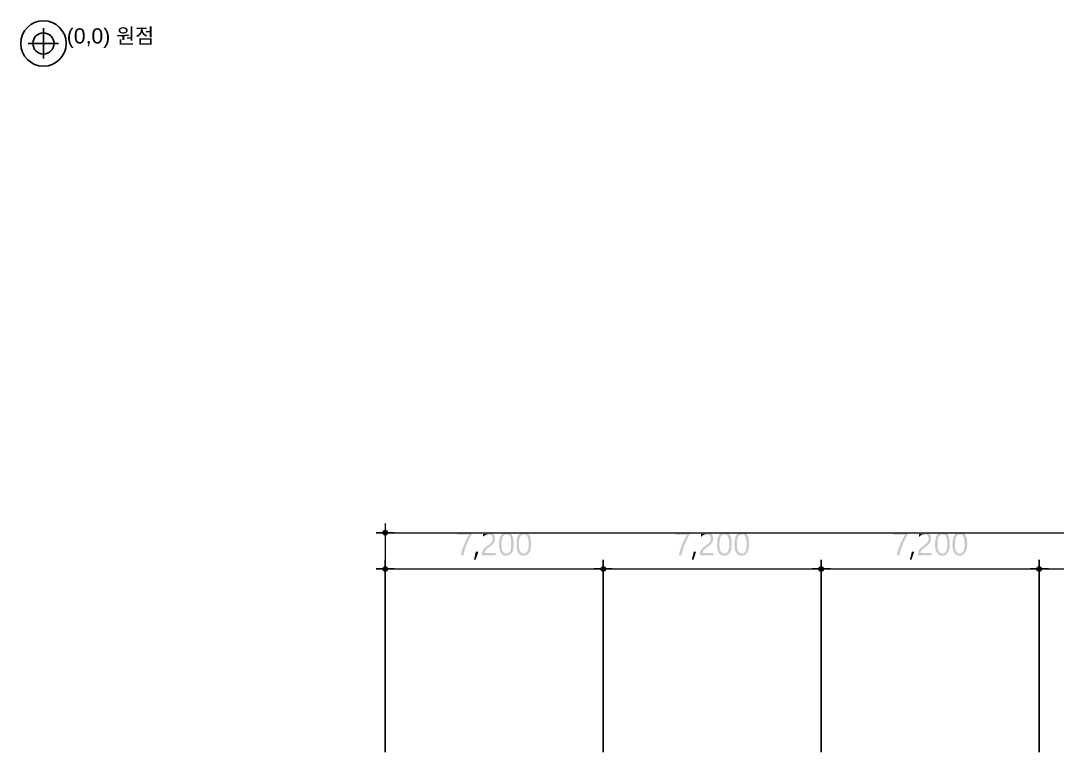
# Model space of a CAD drawing. Header units: millimetres. Extents: x -750 to 90962, y 11972 to 66109.
# Drawn here: x -750 to 33475, y 41958 to 66109 of the extents above; entities that cross this region are included whole.
import ezdxf

# ---------------------------------------------------------------- set-up
doc = ezdxf.new("R2010")
doc.units = ezdxf.units.MM
doc.layers.add('PDF_솔리드 채우기', color=7, linetype='Continuous')
doc.layers.add('PDF_형상', color=7, linetype='Continuous')
doc.styles.get("Standard").update_dxf_attribs({"font": 'arial.ttf'})

msp = doc.modelspace()

# ---------------------------------------------------------------- hatches: boundary and pattern name
at = {"layer": 'PDF_솔리드 채우기', "transparency": 33554559}
for points in [[(14143, 49214), (13663, 49214), (13663, 49139), (14049, 49139), (14049, 49129), (14040, 49111), (14021, 49092), (14011, 49073), (14002, 49054), (13993, 49035), (13983, 49016), (13974, 48998), (13964, 48979), (13955, 48960), (13945, 48941), (13936, 48922), (13927, 48913), (13927, 48894), (13917, 48875), (13908, 48866), (13898, 48847), (13898, 48828), (13889, 48809), (13880, 48791), (13870, 48762), (13861, 48743), (13851, 48725), (13851, 48706), (13842, 48687), (13833, 48668), (13833, 48649), (13823, 48640), (13823, 48621), (13814, 48602), (13804, 48574), (13804, 48555), (13795, 48536), (13795, 48518), (13795, 48499), (13785, 48480), (13785, 48461), (13870, 48461), (13870, 48471), (13880, 48489), (13880, 48508), (13880, 48527), (13889, 48546), (13889, 48565), (13898, 48583), (13898, 48602), (13908, 48621), (13908, 48640), (13917, 48668), (13927, 48687), (13936, 48706), (13936, 48734), (13945, 48753), (13955, 48772), (13964, 48791), (13964, 48800), (13974, 48819), (13983, 48838), (13993, 48856), (14002, 48875), (14002, 48894), (14011, 48913), (14021, 48932), (14030, 48951), (14040, 48969), (14049, 48988), (14058, 49007), (14068, 49026), (14077, 49045), (14087, 49063), (14096, 49082), (14105, 49101), (14124, 49120), (14134, 49139), (14143, 49158)], [(14698, 49223), (14689, 49223), (14670, 49223), (14651, 49223), (14633, 49214), (14614, 49214), (14595, 49205), (14576, 49195), (14557, 49186), (14538, 49176), (14529, 49167), (14689, 49158), (14708, 49158), (14727, 49148), (14745, 49148), (14764, 49139), (14783, 49129), (14793, 49120), (14802, 49111), (14811, 49092), (14821, 49073), (14830, 49054), (14830, 49035), (14830, 49007), (14830, 48988), (14830, 48969), (14821, 48951), (14821, 48932), (14811, 48913), (14802, 48894), (14793, 48885), (14783, 48875), (14774, 48866), (14755, 48847), (14736, 48838), (14727, 48819), (14708, 48809), (14680, 48791), (14661, 48781), (14642, 48762), (14623, 48753), (14604, 48734), (14595, 48725), (14576, 48715), (14567, 48696), (14557, 48687), (14538, 48668), (14529, 48659), (14520, 48640), (14510, 48621), (14501, 48602), (14501, 48602), (14491, 48583), (14482, 48565), (14482, 48546), (14482, 48518), (14482, 48499), (14482, 48461), (14934, 48461), (14934, 48536), (14567, 48536), (14567, 48546), (14567, 48565), (14576, 48583), (14576, 48602), (14585, 48612), (14595, 48631), (14614, 48640), (14623, 48659), (14633, 48659), (14642, 48668), (14651, 48678), (14670, 48696), (14680, 48706), (14698, 48715), (14727, 48734), (14745, 48753), (14764, 48762), (14783, 48781), (14802, 48791), (14811, 48809), (14830, 48819), (14840, 48838), (14858, 48847), (14868, 48866), (14877, 48875), (14877, 48885), (14887, 48894), (14896, 48913), (14896, 48932), (14905, 48951), (14905, 48979), (14915, 48998), (14915, 49016), (14915, 49026), (14915, 49045), (14905, 49063), (14905, 49082), (14896, 49101), (14887, 49120), (14877, 49139), (14868, 49158), (14849, 49167), (14849, 49176), (14830, 49186), (14821, 49195), (14802, 49205), (14783, 49214), (14764, 49214), (14745, 49223), (14717, 49223)], [(14529, 49167), (14510, 49148), (14510, 49063), (14510, 49063), (14529, 49082), (14548, 49101), (14557, 49111), (14576, 49120), (14595, 49129), (14614, 49139), (14633, 49148), (14651, 49148), (14670, 49158), (14689, 49158)], [(15131, 49158), (15122, 49139), (15103, 49120), (15103, 49120), (15094, 49101), (15094, 49092), (15084, 49073), (15075, 49054), (15075, 49045), (15065, 49026), (15056, 49007), (15056, 48988), (15056, 48960), (15047, 48941), (15047, 48922), (15047, 48894), (15047, 48875), (15047, 48847), (15047, 48819), (15047, 48800), (15047, 48772), (15047, 48753), (15047, 48725), (15047, 48706), (15056, 48687), (15056, 48668), (15065, 48649), (15065, 48631), (15075, 48612), (15075, 48593), (15084, 48574), (15094, 48565), (15103, 48546), (15113, 48536), (15122, 48518), (15131, 48508), (15150, 48489), (15169, 48480), (15178, 48471), (15197, 48461), (15216, 48461), (15235, 48452), (15254, 48452), (15273, 48452), (15282, 48452), (15301, 48452), (15320, 48452), (15338, 48461), (15357, 48461), (15376, 48471), (15395, 48480), (15404, 48489), (15423, 48499), (15442, 48518), (15282, 48518), (15273, 48518), (15263, 48518), (15244, 48527), (15235, 48527), (15225, 48536), (15207, 48536), (15197, 48546), (15188, 48555), (15178, 48574), (15169, 48583), (15160, 48602), (15160, 48612), (15150, 48631), (15141, 48649), (15141, 48668), (15131, 48696), (15131, 48715), (15131, 48743), (15131, 48772), (15122, 48800), (15122, 48828), (15122, 48847), (15122, 48875), (15131, 48903), (15131, 48932), (15131, 48951), (15141, 48979), (15141, 48998), (15150, 49016), (15150, 49035), (15160, 49054), (15169, 49073), (15169, 49082), (15178, 49101), (15188, 49111), (15197, 49120), (15216, 49129), (15225, 49139), (15235, 49139), (15244, 49148), (15263, 49148), (15273, 49158), (15291, 49158)], [(15291, 49223), (15291, 49223), (15273, 49223), (15244, 49223), (15225, 49214), (15207, 49205), (15197, 49205), (15178, 49195), (15160, 49186), (15150, 49167), (15131, 49158), (15291, 49158), (15291, 49158), (15310, 49158), (15320, 49148), (15329, 49148), (15348, 49139), (15357, 49139), (15367, 49129), (15376, 49120), (15385, 49111), (15395, 49092), (15404, 49082), (15414, 49063), (15414, 49045), (15423, 49026), (15433, 49007), (15433, 48988), (15433, 48969), (15442, 48941), (15442, 48913), (15442, 48885), (15442, 48856), (15442, 48828), (15442, 48809), (15442, 48781), (15442, 48753), (15442, 48725), (15433, 48706), (15433, 48678), (15433, 48659), (15423, 48640), (15414, 48621), (15414, 48602), (15404, 48593), (15395, 48574), (15385, 48565), (15376, 48555), (15367, 48546), (15357, 48536), (15338, 48527), (15329, 48527), (15310, 48518), (15301, 48518), (15282, 48518), (15442, 48518), (15451, 48536), (15461, 48546), (15470, 48555), (15480, 48574), (15489, 48593), (15489, 48602), (15498, 48621), (15508, 48640), (15508, 48659), (15517, 48678), (15517, 48696), (15517, 48725), (15527, 48743), (15527, 48762), (15527, 48791), (15527, 48809), (15527, 48838), (15527, 48838), (15527, 48866), (15527, 48894), (15527, 48922), (15527, 48951), (15517, 48969), (15517, 48988), (15508, 49016), (15508, 49035), (15498, 49054), (15498, 49073), (15489, 49092), (15480, 49101), (15470, 49120), (15461, 49139), (15451, 49148), (15442, 49158), (15433, 49167), (15423, 49176), (15414, 49186), (15395, 49195), (15385, 49205), (15376, 49214), (15357, 49214), (15338, 49223), (15329, 49223), (15310, 49223)], [(15705, 49158), (15696, 49139), (15677, 49120), (15677, 49120), (15668, 49101), (15668, 49092), (15658, 49073), (15649, 49054), (15649, 49045), (15640, 49026), (15640, 49007), (15630, 48988), (15630, 48960), (15621, 48941), (15621, 48922), (15621, 48894), (15621, 48875), (15621, 48847), (15621, 48819), (15621, 48800), (15621, 48772), (15621, 48753), (15621, 48725), (15621, 48706), (15630, 48687), (15630, 48668), (15640, 48649), (15640, 48631), (15649, 48612), (15658, 48593), (15658, 48574), (15668, 48565), (15677, 48546), (15687, 48536), (15696, 48518), (15705, 48508), (15724, 48489), (15743, 48480), (15753, 48471), (15771, 48461), (15790, 48461), (15809, 48452), (15828, 48452), (15856, 48452), (15856, 48452), (15875, 48452), (15894, 48452), (15913, 48461), (15931, 48461), (15950, 48471), (15969, 48480), (15988, 48489), (15997, 48499), (16016, 48518), (15856, 48518), (15847, 48518), (15837, 48518), (15818, 48527), (15809, 48527), (15800, 48536), (15781, 48536), (15771, 48546), (15762, 48555), (15753, 48574), (15743, 48583), (15734, 48602), (15734, 48612), (15724, 48631), (15715, 48649), (15715, 48668), (15705, 48696), (15705, 48715), (15705, 48743), (15705, 48772), (15696, 48800), (15696, 48828), (15696, 48847), (15705, 48875), (15705, 48903), (15705, 48932), (15705, 48951), (15715, 48979), (15715, 48998), (15724, 49016), (15724, 49035), (15734, 49054), (15743, 49073), (15743, 49082), (15753, 49101), (15762, 49111), (15771, 49120), (15790, 49129), (15800, 49139), (15809, 49139), (15818, 49148), (15837, 49148), (15847, 49158), (15865, 49158)], [(15865, 49223), (15865, 49223), (15847, 49223), (15818, 49223), (15800, 49214), (15781, 49205), (15771, 49205), (15753, 49195), (15734, 49186), (15724, 49167), (15705, 49158), (15865, 49158), (15865, 49158), (15884, 49158), (15894, 49148), (15903, 49148), (15922, 49139), (15931, 49139), (15941, 49129), (15950, 49120), (15960, 49111), (15969, 49092), (15978, 49082), (15988, 49063), (15988, 49045), (15997, 49026), (16007, 49007), (16007, 48988), (16007, 48969), (16016, 48941), (16016, 48913), (16016, 48885), (16016, 48856), (16016, 48828), (16016, 48809), (16016, 48781), (16016, 48753), (16016, 48725), (16007, 48706), (16007, 48678), (16007, 48659), (15997, 48640), (15988, 48621), (15988, 48602), (15978, 48593), (15969, 48574), (15960, 48565), (15950, 48555), (15941, 48546), (15931, 48536), (15913, 48527), (15903, 48527), (15894, 48518), (15875, 48518), (15856, 48518), (16016, 48518), (16025, 48536), (16035, 48546), (16044, 48555), (16054, 48574), (16063, 48593), (16063, 48602), (16073, 48621), (16082, 48640), (16082, 48659), (16091, 48678), (16091, 48696), (16091, 48725), (16101, 48743), (16101, 48762), (16101, 48791), (16101, 48809), (16101, 48838), (16101, 48838), (16101, 48866), (16101, 48894), (16101, 48922), (16101, 48951), (16091, 48969), (16091, 48988), (16082, 49016), (16082, 49035), (16073, 49054), (16073, 49073), (16063, 49092), (16054, 49101), (16044, 49120), (16035, 49139), (16025, 49148), (16016, 49158), (16007, 49167), (15997, 49176), (15988, 49186), (15969, 49195), (15960, 49205), (15950, 49214), (15931, 49214), (15922, 49223), (15903, 49223), (15884, 49223)], [(21343, 49214), (20863, 49214), (20863, 49139), (21249, 49139), (21249, 49129), (21230, 49111), (21221, 49092), (21211, 49073), (21202, 49054), (21193, 49035), (21183, 49016), (21174, 48998), (21164, 48979), (21155, 48960), (21145, 48941), (21136, 48922), (21127, 48913), (21117, 48894), (21117, 48875), (21108, 48866), (21098, 48847), (21089, 48828), (21089, 48809), (21080, 48791), (21070, 48762), (21061, 48743), (21051, 48725), (21051, 48706), (21042, 48687), (21033, 48668), (21033, 48649), (21023, 48640), (21014, 48621), (21014, 48602), (21004, 48574), (21004, 48555), (20995, 48536), (20995, 48518), (20985, 48499), (20985, 48480), (20985, 48461), (21070, 48461), (21070, 48471), (21070, 48489), (21080, 48508), (21080, 48527), (21089, 48546), (21089, 48565), (21098, 48583), (21098, 48602), (21108, 48621), (21108, 48640), (21117, 48668), (21127, 48687), (21127, 48706), (21136, 48734), (21145, 48753), (21155, 48772), (21164, 48791), (21164, 48800), (21174, 48819), (21183, 48838), (21193, 48856), (21193, 48875), (21202, 48894), (21211, 48913), (21221, 48932), (21230, 48951), (21240, 48969), (21249, 48988), (21258, 49007), (21268, 49026), (21277, 49045), (21287, 49063), (21296, 49082), (21305, 49101), (21315, 49120), (21334, 49139), (21343, 49158)], [(21898, 49223), (21889, 49223), (21870, 49223), (21851, 49223), (21823, 49214), (21804, 49214), (21785, 49205), (21776, 49195), (21757, 49186), (21738, 49176), (21720, 49167), (21889, 49158), (21898, 49158), (21927, 49148), (21945, 49148), (21964, 49139), (21974, 49129), (21993, 49120), (22002, 49111), (22011, 49092), (22021, 49073), (22030, 49054), (22030, 49035), (22030, 49007), (22030, 48988), (22030, 48969), (22021, 48951), (22021, 48932), (22011, 48913), (21993, 48894), (21993, 48885), (21983, 48875), (21964, 48866), (21955, 48847), (21936, 48838), (21917, 48819), (21898, 48809), (21880, 48791), (21861, 48781), (21842, 48762), (21823, 48753), (21804, 48734), (21795, 48725), (21776, 48715), (21767, 48696), (21757, 48687), (21738, 48668), (21729, 48659), (21710, 48640), (21701, 48621), (21701, 48602), (21691, 48602), (21691, 48583), (21682, 48565), (21682, 48546), (21682, 48518), (21682, 48499), (21682, 48461), (22124, 48461), (22124, 48536), (21767, 48536), (21767, 48546), (21767, 48565), (21776, 48583), (21776, 48602), (21785, 48612), (21795, 48631), (21804, 48640), (21823, 48659), (21823, 48659), (21842, 48668), (21851, 48678), (21870, 48696), (21880, 48706), (21898, 48715), (21917, 48734), (21945, 48753), (21964, 48762), (21983, 48781), (21993, 48791), (22011, 48809), (22030, 48819), (22040, 48838), (22049, 48847), (22068, 48866), (22077, 48875), (22077, 48885), (22087, 48894), (22096, 48913), (22096, 48932), (22105, 48951), (22105, 48979), (22105, 48998), (22115, 49016), (22115, 49026), (22105, 49045), (22105, 49063), (22105, 49082), (22096, 49101), (22087, 49120), (22077, 49139), (22068, 49158), (22049, 49167), (22049, 49176), (22030, 49186), (22011, 49195), (22002, 49205), (21983, 49214), (21964, 49214), (21936, 49223), (21917, 49223)], [(21720, 49167), (21710, 49148), (21710, 49063), (21710, 49063), (21729, 49082), (21738, 49101), (21757, 49111), (21776, 49120), (21795, 49129), (21804, 49139), (21823, 49148), (21851, 49148), (21870, 49158), (21889, 49158)], [(22331, 49158), (22322, 49139), (22303, 49120), (22303, 49120), (22294, 49101), (22284, 49092), (22284, 49073), (22275, 49054), (22265, 49045), (22265, 49026), (22256, 49007), (22256, 48988), (22247, 48960), (22247, 48941), (22247, 48922), (22247, 48894), (22247, 48875), (22237, 48847), (22237, 48819), (22237, 48800), (22237, 48772), (22247, 48753), (22247, 48725), (22247, 48706), (22256, 48687), (22256, 48668), (22256, 48649), (22265, 48631), (22275, 48612), (22275, 48593), (22284, 48574), (22294, 48565), (22303, 48546), (22303, 48536), (22322, 48518), (22331, 48508), (22350, 48489), (22360, 48480), (22378, 48471), (22397, 48461), (22416, 48461), (22435, 48452), (22454, 48452), (22473, 48452), (22482, 48452), (22501, 48452), (22520, 48452), (22538, 48461), (22557, 48461), (22576, 48471), (22595, 48480), (22604, 48489), (22623, 48499), (22633, 48518), (22482, 48518), (22473, 48518), (22463, 48518), (22444, 48527), (22435, 48527), (22416, 48536), (22407, 48536), (22397, 48546), (22388, 48555), (22378, 48574), (22369, 48583), (22360, 48602), (22350, 48612), (22350, 48631), (22341, 48649), (22341, 48668), (22331, 48696), (22331, 48715), (22331, 48743), (22322, 48772), (22322, 48800), (22322, 48828), (22322, 48847), (22322, 48875), (22322, 48903), (22331, 48932), (22331, 48951), (22331, 48979), (22341, 48998), (22341, 49016), (22350, 49035), (22360, 49054), (22360, 49073), (22369, 49082), (22378, 49101), (22388, 49111), (22397, 49120), (22407, 49129), (22425, 49139), (22435, 49139), (22444, 49148), (22463, 49148), (22473, 49158), (22491, 49158)], [(22491, 49223), (22491, 49223), (22463, 49223), (22444, 49223), (22425, 49214), (22407, 49205), (22388, 49205), (22378, 49195), (22360, 49186), (22341, 49167), (22331, 49158), (22491, 49158), (22491, 49158), (22501, 49158), (22520, 49148), (22529, 49148), (22548, 49139), (22557, 49139), (22567, 49129), (22576, 49120), (22585, 49111), (22595, 49092), (22604, 49082), (22604, 49063), (22614, 49045), (22623, 49026), (22623, 49007), (22633, 48988), (22633, 48969), (22642, 48941), (22642, 48913), (22642, 48885), (22642, 48856), (22642, 48828), (22642, 48809), (22642, 48781), (22642, 48753), (22642, 48725), (22633, 48706), (22633, 48678), (22623, 48659), (22623, 48640), (22614, 48621), (22604, 48602), (22604, 48593), (22595, 48574), (22585, 48565), (22576, 48555), (22567, 48546), (22548, 48536), (22538, 48527), (22529, 48527), (22510, 48518), (22501, 48518), (22482, 48518), (22633, 48518), (22651, 48536), (22661, 48546), (22670, 48555), (22680, 48574), (22680, 48593), (22689, 48602), (22698, 48621), (22698, 48640), (22708, 48659), (22708, 48678), (22717, 48696), (22717, 48725), (22717, 48743), (22727, 48762), (22727, 48791), (22727, 48809), (22727, 48838), (22727, 48838), (22727, 48866), (22727, 48894), (22727, 48922), (22717, 48951), (22717, 48969), (22717, 48988), (22708, 49016), (22708, 49035), (22698, 49054), (22689, 49073), (22689, 49092), (22680, 49101), (22670, 49120), (22661, 49139), (22651, 49148), (22642, 49158), (22633, 49167), (22623, 49176), (22614, 49186), (22595, 49195), (22585, 49205), (22567, 49214), (22557, 49214), (22538, 49223), (22529, 49223), (22510, 49223)], [(22905, 49158), (22896, 49139), (22877, 49120), (22877, 49120), (22868, 49101), (22858, 49092), (22858, 49073), (22849, 49054), (22840, 49045), (22840, 49026), (22830, 49007), (22830, 48988), (22830, 48960), (22821, 48941), (22821, 48922), (22821, 48894), (22821, 48875), (22811, 48847), (22811, 48819), (22811, 48800), (22821, 48772), (22821, 48753), (22821, 48725), (22821, 48706), (22830, 48687), (22830, 48668), (22830, 48649), (22840, 48631), (22849, 48612), (22849, 48593), (22858, 48574), (22868, 48565), (22877, 48546), (22887, 48536), (22896, 48518), (22905, 48508), (22924, 48489), (22934, 48480), (22953, 48471), (22971, 48461), (22990, 48461), (23009, 48452), (23028, 48452), (23047, 48452), (23056, 48452), (23075, 48452), (23094, 48452), (23113, 48461), (23131, 48461), (23150, 48471), (23169, 48480), (23178, 48489), (23197, 48499), (23207, 48518), (23056, 48518), (23047, 48518), (23037, 48518), (23018, 48527), (23009, 48527), (22990, 48536), (22981, 48536), (22971, 48546), (22962, 48555), (22953, 48574), (22943, 48583), (22934, 48602), (22924, 48612), (22924, 48631), (22915, 48649), (22915, 48668), (22905, 48696), (22905, 48715), (22905, 48743), (22896, 48772), (22896, 48800), (22896, 48828), (22896, 48847), (22896, 48875), (22896, 48903), (22905, 48932), (22905, 48951), (22905, 48979), (22915, 48998), (22915, 49016), (22924, 49035), (22934, 49054), (22934, 49073), (22943, 49082), (22953, 49101), (22962, 49111), (22971, 49120), (22981, 49129), (23000, 49139), (23009, 49139), (23018, 49148), (23037, 49148), (23047, 49158), (23065, 49158)], [(23065, 49223), (23065, 49223), (23037, 49223), (23018, 49223), (23000, 49214), (22981, 49205), (22962, 49205), (22953, 49195), (22934, 49186), (22915, 49167), (22905, 49158), (23065, 49158), (23065, 49158), (23075, 49158), (23094, 49148), (23103, 49148), (23122, 49139), (23131, 49139), (23141, 49129), (23150, 49120), (23160, 49111), (23169, 49092), (23178, 49082), (23188, 49063), (23188, 49045), (23197, 49026), (23197, 49007), (23207, 48988), (23207, 48969), (23216, 48941), (23216, 48913), (23216, 48885), (23216, 48856), (23216, 48828), (23216, 48809), (23216, 48781), (23216, 48753), (23216, 48725), (23207, 48706), (23207, 48678), (23197, 48659), (23197, 48640), (23188, 48621), (23178, 48602), (23178, 48593), (23169, 48574), (23160, 48565), (23150, 48555), (23141, 48546), (23122, 48536), (23113, 48527), (23103, 48527), (23084, 48518), (23075, 48518), (23056, 48518), (23207, 48518), (23225, 48536), (23235, 48546), (23244, 48555), (23254, 48574), (23254, 48593), (23263, 48602), (23273, 48621), (23273, 48640), (23282, 48659), (23282, 48678), (23291, 48696), (23291, 48725), (23291, 48743), (23301, 48762), (23301, 48791), (23301, 48809), (23301, 48838), (23301, 48838), (23301, 48866), (23301, 48894), (23301, 48922), (23291, 48951), (23291, 48969), (23291, 48988), (23282, 49016), (23282, 49035), (23273, 49054), (23273, 49073), (23263, 49092), (23254, 49101), (23244, 49120), (23235, 49139), (23225, 49148), (23216, 49158), (23207, 49167), (23197, 49176), (23188, 49186), (23169, 49195), (23160, 49205), (23141, 49214), (23131, 49214), (23113, 49223), (23103, 49223), (23084, 49223)], [(28543, 49214), (28063, 49214), (28063, 49139), (28449, 49139), (28440, 49129), (28430, 49111), (28421, 49092), (28411, 49073), (28402, 49054), (28393, 49035), (28383, 49016), (28374, 48998), (28364, 48979), (28355, 48960), (28345, 48941), (28336, 48922), (28327, 48913), (28317, 48894), (28308, 48875), (28308, 48866), (28298, 48847), (28289, 48828), (28280, 48809), (28270, 48791), (28270, 48762), (28261, 48743), (28251, 48725), (28242, 48706), (28242, 48687), (28233, 48668), (28223, 48649), (28223, 48640), (28214, 48621), (28214, 48602), (28204, 48574), (28195, 48555), (28195, 48536), (28195, 48518), (28185, 48499), (28185, 48480), (28185, 48461), (28270, 48461), (28270, 48471), (28270, 48489), (28280, 48508), (28280, 48527), (28280, 48546), (28289, 48565), (28289, 48583), (28298, 48602), (28298, 48621), (28308, 48640), (28317, 48668), (28317, 48687), (28327, 48706), (28336, 48734), (28345, 48753), (28355, 48772), (28355, 48791), (28364, 48800), (28374, 48819), (28383, 48838), (28383, 48856), (28393, 48875), (28402, 48894), (28411, 48913), (28421, 48932), (28430, 48951), (28440, 48969), (28449, 48988), (28458, 49007), (28468, 49026), (28477, 49045), (28487, 49063), (28496, 49082), (28505, 49101), (28515, 49120), (28524, 49139), (28543, 49158)], [(29098, 49223), (29089, 49223), (29070, 49223), (29042, 49223), (29023, 49214), (29004, 49214), (28985, 49205), (28967, 49195), (28957, 49186), (28938, 49176), (28920, 49167), (29089, 49158), (29098, 49158), (29117, 49148), (29136, 49148), (29155, 49139), (29174, 49129), (29193, 49120), (29202, 49111), (29211, 49092), (29221, 49073), (29221, 49054), (29230, 49035), (29230, 49007), (29230, 48988), (29230, 48969), (29221, 48951), (29211, 48932), (29202, 48913), (29193, 48894), (29193, 48885), (29174, 48875), (29164, 48866), (29155, 48847), (29136, 48838), (29117, 48819), (29098, 48809), (29080, 48791), (29061, 48781), (29042, 48762), (29023, 48753), (29004, 48734), (28985, 48725), (28976, 48715), (28967, 48696), (28948, 48687), (28938, 48668), (28920, 48659), (28910, 48640), (28901, 48621), (28891, 48602), (28891, 48602), (28891, 48583), (28882, 48565), (28882, 48546), (28882, 48518), (28873, 48499), (28873, 48461), (29324, 48461), (29324, 48536), (28967, 48536), (28967, 48546), (28967, 48565), (28967, 48583), (28976, 48602), (28985, 48612), (28995, 48631), (29004, 48640), (29023, 48659), (29023, 48659), (29033, 48668), (29051, 48678), (29061, 48696), (29080, 48706), (29098, 48715), (29117, 48734), (29145, 48753), (29155, 48762), (29174, 48781), (29193, 48791), (29211, 48809), (29230, 48819), (29240, 48838), (29249, 48847), (29258, 48866), (29268, 48875), (29277, 48885), (29287, 48894), (29287, 48913), (29296, 48932), (29305, 48951), (29305, 48979), (29305, 48998), (29305, 49016), (29305, 49026), (29305, 49045), (29305, 49063), (29296, 49082), (29296, 49101), (29287, 49120), (29277, 49139), (29268, 49158), (29249, 49167), (29249, 49176), (29230, 49186), (29211, 49195), (29193, 49205), (29183, 49214), (29155, 49214), (29136, 49223), (29117, 49223)], [(28920, 49167), (28910, 49148), (28910, 49063), (28910, 49063), (28929, 49082), (28938, 49101), (28957, 49111), (28976, 49120), (28995, 49129), (29004, 49139), (29023, 49148), (29042, 49148), (29061, 49158), (29089, 49158)], [(29531, 49158), (29513, 49139), (29503, 49120), (29503, 49120), (29494, 49101), (29484, 49092), (29475, 49073), (29475, 49054), (29465, 49045), (29465, 49026), (29456, 49007), (29456, 48988), (29447, 48960), (29447, 48941), (29447, 48922), (29437, 48894), (29437, 48875), (29437, 48847), (29437, 48819), (29437, 48800), (29437, 48772), (29437, 48753), (29447, 48725), (29447, 48706), (29447, 48687), (29456, 48668), (29456, 48649), (29465, 48631), (29465, 48612), (29475, 48593), (29484, 48574), (29494, 48565), (29503, 48546), (29503, 48536), (29522, 48518), (29531, 48508), (29550, 48489), (29560, 48480), (29578, 48471), (29597, 48461), (29616, 48461), (29635, 48452), (29654, 48452), (29673, 48452), (29673, 48452), (29701, 48452), (29720, 48452), (29738, 48461), (29757, 48461), (29776, 48471), (29785, 48480), (29804, 48489), (29823, 48499), (29833, 48518), (29682, 48518), (29673, 48518), (29654, 48518), (29644, 48527), (29635, 48527), (29616, 48536), (29607, 48536), (29597, 48546), (29588, 48555), (29578, 48574), (29569, 48583), (29560, 48602), (29550, 48612), (29550, 48631), (29541, 48649), (29531, 48668), (29531, 48696), (29531, 48715), (29522, 48743), (29522, 48772), (29522, 48800), (29522, 48828), (29522, 48847), (29522, 48875), (29522, 48903), (29522, 48932), (29531, 48951), (29531, 48979), (29541, 48998), (29541, 49016), (29550, 49035), (29550, 49054), (29560, 49073), (29569, 49082), (29578, 49101), (29588, 49111), (29597, 49120), (29607, 49129), (29616, 49139), (29635, 49139), (29644, 49148), (29654, 49148), (29673, 49158), (29682, 49158)], [(29691, 49223), (29682, 49223), (29663, 49223), (29644, 49223), (29625, 49214), (29607, 49205), (29588, 49205), (29569, 49195), (29560, 49186), (29541, 49167), (29531, 49158), (29682, 49158), (29691, 49158), (29701, 49158), (29720, 49148), (29729, 49148), (29738, 49139), (29757, 49139), (29767, 49129), (29776, 49120), (29785, 49111), (29795, 49092), (29795, 49082), (29804, 49063), (29814, 49045), (29823, 49026), (29823, 49007), (29833, 48988), (29833, 48969), (29833, 48941), (29842, 48913), (29842, 48885), (29842, 48856), (29842, 48828), (29842, 48809), (29842, 48781), (29842, 48753), (29833, 48725), (29833, 48706), (29833, 48678), (29823, 48659), (29823, 48640), (29814, 48621), (29804, 48602), (29795, 48593), (29795, 48574), (29785, 48565), (29776, 48555), (29757, 48546), (29748, 48536), (29738, 48527), (29729, 48527), (29710, 48518), (29701, 48518), (29682, 48518), (29833, 48518), (29851, 48536), (29861, 48546), (29861, 48555), (29870, 48574), (29880, 48593), (29889, 48602), (29898, 48621), (29898, 48640), (29908, 48659), (29908, 48678), (29917, 48696), (29917, 48725), (29917, 48743), (29917, 48762), (29927, 48791), (29927, 48809), (29927, 48838), (29927, 48838), (29927, 48866), (29927, 48894), (29917, 48922), (29917, 48951), (29917, 48969), (29908, 48988), (29908, 49016), (29908, 49035), (29898, 49054), (29889, 49073), (29889, 49092), (29880, 49101), (29870, 49120), (29861, 49139), (29851, 49148), (29842, 49158), (29833, 49167), (29823, 49176), (29804, 49186), (29795, 49195), (29785, 49205), (29767, 49214), (29757, 49214), (29738, 49223), (29720, 49223), (29710, 49223)], [(30105, 49158), (30087, 49139), (30077, 49120), (30077, 49120), (30068, 49101), (30058, 49092), (30058, 49073), (30049, 49054), (30040, 49045), (30040, 49026), (30030, 49007), (30030, 48988), (30021, 48960), (30021, 48941), (30021, 48922), (30021, 48894), (30011, 48875), (30011, 48847), (30011, 48819), (30011, 48800), (30011, 48772), (30021, 48753), (30021, 48725), (30021, 48706), (30021, 48687), (30030, 48668), (30030, 48649), (30040, 48631), (30040, 48612), (30049, 48593), (30058, 48574), (30068, 48565), (30077, 48546), (30077, 48536), (30096, 48518), (30105, 48508), (30124, 48489), (30134, 48480), (30153, 48471), (30171, 48461), (30190, 48461), (30209, 48452), (30228, 48452), (30247, 48452), (30247, 48452), (30275, 48452), (30294, 48452), (30313, 48461), (30331, 48461), (30350, 48471), (30360, 48480), (30378, 48489), (30397, 48499), (30407, 48518), (30256, 48518), (30247, 48518), (30237, 48518), (30218, 48527), (30209, 48527), (30190, 48536), (30181, 48536), (30171, 48546), (30162, 48555), (30153, 48574), (30143, 48583), (30134, 48602), (30124, 48612), (30124, 48631), (30115, 48649), (30105, 48668), (30105, 48696), (30105, 48715), (30096, 48743), (30096, 48772), (30096, 48800), (30096, 48828), (30096, 48847), (30096, 48875), (30096, 48903), (30105, 48932), (30105, 48951), (30105, 48979), (30115, 48998), (30115, 49016), (30124, 49035), (30134, 49054), (30134, 49073), (30143, 49082), (30153, 49101), (30162, 49111), (30171, 49120), (30181, 49129), (30190, 49139), (30209, 49139), (30218, 49148), (30228, 49148), (30247, 49158), (30256, 49158)], [(30265, 49223), (30256, 49223), (30237, 49223), (30218, 49223), (30200, 49214), (30181, 49205), (30162, 49205), (30143, 49195), (30134, 49186), (30115, 49167), (30105, 49158), (30256, 49158), (30265, 49158), (30275, 49158), (30294, 49148), (30303, 49148), (30313, 49139), (30331, 49139), (30341, 49129), (30350, 49120), (30360, 49111), (30369, 49092), (30378, 49082), (30378, 49063), (30388, 49045), (30397, 49026), (30397, 49007), (30407, 48988), (30407, 48969), (30407, 48941), (30416, 48913), (30416, 48885), (30416, 48856), (30416, 48828), (30416, 48809), (30416, 48781), (30416, 48753), (30407, 48725), (30407, 48706), (30407, 48678), (30397, 48659), (30397, 48640), (30388, 48621), (30378, 48602), (30369, 48593), (30369, 48574), (30360, 48565), (30350, 48555), (30331, 48546), (30322, 48536), (30313, 48527), (30303, 48527), (30284, 48518), (30275, 48518), (30256, 48518), (30407, 48518), (30425, 48536), (30435, 48546), (30444, 48555), (30444, 48574), (30454, 48593), (30463, 48602), (30473, 48621), (30473, 48640), (30482, 48659), (30482, 48678), (30491, 48696), (30491, 48725), (30491, 48743), (30491, 48762), (30501, 48791), (30501, 48809), (30501, 48838), (30501, 48838), (30501, 48866), (30501, 48894), (30491, 48922), (30491, 48951), (30491, 48969), (30491, 48988), (30482, 49016), (30482, 49035), (30473, 49054), (30463, 49073), (30463, 49092), (30454, 49101), (30444, 49120), (30435, 49139), (30425, 49148), (30416, 49158), (30407, 49167), (30397, 49176), (30378, 49186), (30369, 49195), (30360, 49205), (30341, 49214), (30331, 49214), (30313, 49223), (30294, 49223), (30284, 49223)]]:
    msp.add_hatch(color=256, dxfattribs=at).paths.add_polyline_path(points)

# ---------------------------------------------------------------- linework, layer by layer
at = {"color": 1}
for p, q in [((0, 64859), (0, 65859)), ((-500, 65359), (500, 65359))]:
    msp.add_line(p, q, dxfattribs=at)
for radius in [750, 350]:
    msp.add_circle((0, 65359), radius, dxfattribs=at)
at = {"layer": 'PDF_솔리드 채우기', "lineweight": 5, "transparency": 33554559}
for points in [[(14360, 48583), (14275, 48320), (14275, 48583), (14218, 48320)], [(21550, 48583), (21465, 48320), (21475, 48583), (21409, 48320)], [(28750, 48583), (28665, 48320), (28675, 48583), (28609, 48320)]]:
    msp.add_solid(points, dxfattribs=at)
at = {"layer": 'PDF_형상', "color": 1, "lineweight": 5}
msp.add_lwpolyline([(11282, 49506), (11282, 41958), (11282, 48311)], dxfattribs=at)
at = {"layer": 'PDF_형상', "lineweight": 25}
for points in [[(11583, 49205), (10990, 49205)], [(11583, 48010), (10990, 48010)]]:
    msp.add_lwpolyline(points, dxfattribs=at)
for points in [[(11206, 49205), (11234, 49158), (11281, 49130), (11338, 49158), (11357, 49205), (11338, 49262), (11281, 49281), (11234, 49262)], [(11244, 49205), (11263, 49177), (11281, 49168), (11310, 49177), (11319, 49205), (11310, 49233), (11281, 49243), (11263, 49233)], [(11206, 48010), (11234, 47954), (11281, 47935), (11338, 47954), (11357, 48010), (11338, 48057), (11281, 48085), (11234, 48057)], [(11244, 48010), (11263, 47982), (11281, 47972), (11310, 47982), (11319, 48010), (11310, 48038), (11281, 48048), (11263, 48038)], [(18180, 48010), (18782, 48010)], [(18556, 48010), (18538, 48057), (18481, 48085), (18434, 48057), (18406, 48010), (18434, 47954), (18481, 47935), (18538, 47954)], [(18406, 48010), (18434, 47954), (18481, 47935), (18538, 47954), (18556, 48010), (18538, 48057), (18481, 48085), (18434, 48057)], [(18519, 48010), (18509, 48038), (18481, 48048), (18453, 48038), (18443, 48010), (18453, 47982), (18481, 47972), (18509, 47982)], [(18443, 48010), (18453, 47982), (18481, 47972), (18509, 47982), (18519, 48010), (18509, 48038), (18481, 48048), (18453, 48038)], [(25982, 48010), (25380, 48010)], [(25606, 48010), (25624, 47954), (25681, 47935), (25737, 47954), (25756, 48010), (25737, 48057), (25681, 48085), (25624, 48057)], [(25756, 48010), (25737, 48057), (25681, 48085), (25624, 48057), (25606, 48010), (25624, 47954), (25681, 47935), (25737, 47954)], [(25643, 48010), (25653, 47982), (25681, 47972), (25709, 47982), (25718, 48010), (25709, 48038), (25681, 48048), (25653, 48038)], [(25718, 48010), (25709, 48038), (25681, 48048), (25653, 48038), (25643, 48010), (25653, 47982), (25681, 47972), (25709, 47982)], [(32579, 48010), (33182, 48010)], [(32956, 48010), (32928, 48057), (32881, 48085), (32824, 48057), (32805, 48010), (32824, 47954), (32881, 47935), (32928, 47954)], [(32805, 48010), (32824, 47954), (32881, 47935), (32928, 47954), (32956, 48010), (32928, 48057), (32881, 48085), (32824, 48057)], [(32918, 48010), (32909, 48038), (32881, 48048), (32852, 48038), (32843, 48010), (32852, 47982), (32881, 47972), (32909, 47982)], [(32843, 48010), (32852, 47982), (32881, 47972), (32909, 47982), (32918, 48010), (32909, 48038), (32881, 48048), (32852, 48038)]]:
    msp.add_lwpolyline(points, close=True, dxfattribs=at)
at = {"layer": 'PDF_형상', "lineweight": 5}
for points in [[(11433, 49205), (90313, 49205)], [(11282, 47934), (11282, 48009)], [(11433, 48009), (18331, 48009)], [(18633, 48009), (25531, 48009)], [(25833, 48009), (32731, 48009)], [(33033, 48009), (39931, 48009)]]:
    msp.add_lwpolyline(points, dxfattribs=at)
at = {"layer": 'PDF_형상', "color": 1, "lineweight": 5}
for points in [[(18482, 48311), (18482, 41958)], [(25682, 48311), (25682, 41958)], [(32882, 48311), (32882, 41958)]]:
    msp.add_lwpolyline(points, close=True, dxfattribs=at)

# ---------------------------------------------------------------- texts
at = {"color": 1}
msp.add_text('(0,0) 원점', height=500, dxfattribs=at).set_placement((770, 65359))

doc.saveas('drawing.dxf')
